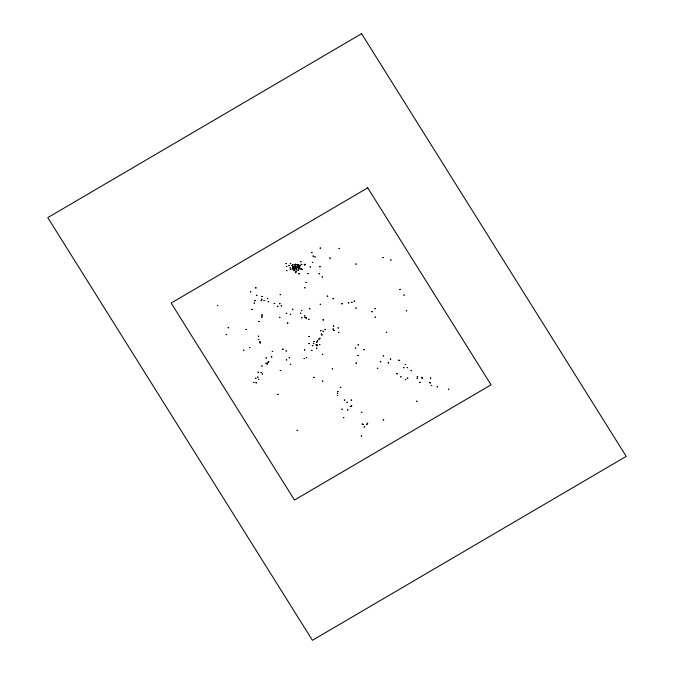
<?xml version="1.0" encoding="UTF-8"?>
<svg xmlns="http://www.w3.org/2000/svg" width="674" height="674" viewBox="0 0 674 674"><rect width="100%" height="100%" fill="white"/><g stroke="black" fill="none" stroke-linecap="round" stroke-linejoin="round"><path stroke-width="1.01" d="M294.454 267.216C295.448 266.205 293.089 268.833 292.457 267.342C292.221 267.089 294.53 267.704 293.173 266.938C292.019 266.247 293.055 265.809 294.159 267.696C296.215 267.342 294.243 266.516 294.462 267.384M293.139 266.896C293.906 267.342 293.047 265.927 293.156 266.971M294.934 264.579C295.204 265.371 295.583 264.899 294.883 264.764M295.389 264.612L295.237 264.023L295.389 264.57M295.768 266.053L295.768 266.036M298.523 266.761C299.13 264.393 296.821 269.92 298.447 266.87M298.751 266.508L299.307 266.634L298.793 266.399M299.644 265.286C301.404 267.612 299.096 264.503 299.652 265.227M301.447 269.44L302.087 269.288M304.724 264.275C304.21 266.205 306.257 263.307 305.061 264.57M304.665 264.377L305.095 264.612M306.662 318.204L306.662 318.086M324.927 329.418L325.205 329.788M295.549 265.623L295.246 266.188L295.802 265.944M297.849 264.916C296.863 264.478 299.071 266.129 297.79 265.042M301.421 269.271L301.986 269.28M295.237 265.834L295.675 265.674M306.291 317.884L306.56 318.355M304.21 264.469L304.656 265L304.286 264.368M306.173 317.959L306.282 318.44M306.19 318.018L306.434 318.414M429.987 382.453L430.239 382.942L430.408 382.385M295.473 264.705L295.077 264.84M295.195 267.586C296.307 269.676 295.204 267.772 295.305 267.494M323.267 331.313C322.383 330.142 324.026 332.484 323.25 331.364M295.305 265.716L295.271 266.222M298.422 267.216C298.523 268.808 299.762 266.255 298.885 267.477M332.459 368.695C331.987 367.557 332.72 370.026 332.4 368.703M298.515 267.418L298.97 267.409M301.556 269.558L302.036 269.457L301.573 269.566M430.357 382.866L430.298 382.436M304.673 264.663L304.69 264.452M325.062 329.342L325.483 329.333M430.122 382.444L429.936 382.866L430.509 382.84M295.111 264.334L295.347 264.334M298.194 266.786L298.338 266.786M301.767 269.044L301.893 269.036M297.866 267.755L298.102 267.072M323.208 319.88C323.082 318.541 323.267 321.203 323.124 319.889M297.798 267.578L297.908 267.072M298.22 264.949L298.405 264.419L298.211 265.05M317.184 345.139C317.302 343.689 317.791 346.958 317.353 345.332M296.728 267.595C296.274 268.715 297.824 266.466 296.897 267.553M316.982 345.754L317.142 345.282L316.78 345.745M290.469 269.457C291.193 268.875 289.71 270.139 290.351 269.507M292.364 268.884C293.813 268.37 290.848 269.221 292.356 268.968M217.365 305.406L217.929 305.474L217.373 305.364M226.144 334.574L226.717 334.641L226.152 334.531M228.107 327.716L228.68 327.766L228.107 327.69M243.541 350.21L244.106 350.295L243.55 350.151M245.951 329.401L246.524 329.451L245.951 329.384M250.416 291.834L250.981 291.884L250.416 291.808M251.739 309.442L252.556 309.307L251.747 309.408M249.498 347.582L250.062 347.666L249.515 347.523M254.073 303.014L254.646 303.081L254.081 302.971M255.505 287.874L256.078 287.899L255.505 287.874M254.764 300.629L255.336 300.663L254.764 300.629M256.533 295.33L257.106 295.397L256.541 295.288M253.466 382.52L254.039 382.588L253.475 382.478M258.732 321.447L259.296 321.515L258.732 321.414M258.319 336.233L258.892 336.284L258.319 336.216M255.395 378.24L255.968 378.266L255.395 378.24M261.057 300.579L261.63 300.629L261.065 300.562M258.454 339.443L259.027 339.494L258.454 339.426M261.596 299.222L262.169 299.29L261.605 299.189M261.798 296.442L262.371 296.493L261.807 296.417M255.901 382.756L256.474 382.79L255.901 382.756M259.591 341.912L260.164 341.945L259.591 341.912M261.428 317.446L262.001 317.513L261.436 317.403M261.841 314.935L262.413 314.985L261.849 314.918M259.911 342.898L260.476 342.973L259.911 342.864M261.849 316.089L262.422 316.157L261.857 316.047M257.695 377.128L258.268 377.179L257.704 377.111M257.957 372.158L258.53 372.208L257.965 372.141M258.353 379.369L258.917 379.437L258.361 379.327M264.014 300.452L264.579 300.52L264.023 300.41M261.007 372.419L261.571 372.486L261.015 372.377M261.723 365.957L262.287 366.024L261.723 365.923M267.418 298.59L267.991 298.658L267.426 298.548M262.161 373.96L262.725 374.036L262.169 373.927M268.151 301.733L268.724 301.784L268.151 301.716M265.977 357.978L266.55 358.029L265.977 357.961M265.859 363.244L266.432 363.294L265.868 363.219M266.997 363.909L267.57 363.943L266.997 363.909M267.856 362.292L268.421 362.368L267.864 362.258M268.429 361.534L268.993 361.609L268.437 361.5M274.166 303.384L274.739 303.435L274.166 303.367M271.243 356.866L271.816 356.9L271.243 356.866M272.245 351.415L272.81 351.483L272.254 351.373M277.444 306.282L278.017 306.316L277.444 306.282M279.449 303.688L280.022 303.713L279.449 303.688M280.123 294.648L280.696 294.698L280.131 294.631M279.558 317.319L280.131 317.37L279.567 317.302M281.142 305.844L281.715 305.895L281.142 305.827M285.97 263.526L286.534 263.601L285.978 263.492M286.265 266.508L286.838 266.542L286.265 266.508M277.511 394.349L278.084 394.383L277.511 394.349M286.56 270.645L287.132 270.712L286.568 270.603M280.216 370.548L280.788 370.582L280.216 370.548M282.65 349.183L283.223 349.216L282.65 349.183M288.809 265.438L289.382 265.505L288.817 265.396M286.214 313.292L286.787 313.343L286.214 313.267M289.955 267.923L290.528 267.974L289.955 267.907M290.3 263.635L290.873 263.702L290.309 263.593M287.351 323.065L287.924 323.09L287.351 323.065M291.884 265.682L292.457 265.733L291.893 265.657M286.029 350.935L286.602 351.002L286.037 350.893M292.583 264.823L293.156 264.857L292.583 264.823M286.273 359.874L286.846 359.924L286.273 359.857M293.308 268.421L293.872 268.471L293.308 268.404M290.182 314.295L290.747 314.37L290.191 314.261M293.594 269.718L294.167 269.769L293.594 269.701M293.999 268.884L294.572 268.934L294.007 268.859M294.049 270.628L294.622 270.678L294.049 270.611M294.572 270.148L295.145 270.198L294.572 270.131M292.541 309.273L293.114 309.324L292.541 309.248M289.112 357.768L289.677 357.818L289.112 357.751M295.549 272.667L296.113 272.717L295.549 272.641M295.886 271.597L296.459 271.664L295.894 271.555M296.172 268.033L296.787 268.075L296.172 268.016M296.509 264.57L297.082 264.638L296.518 264.528M296.198 269.752L296.762 269.819L296.206 269.693M296.686 266.997L297.251 267.072L296.686 266.963M290.267 364.348L290.839 364.398L290.275 364.331M297.916 270.164L298.481 270.232L297.925 270.122M298.531 269.002L299.104 269.069L298.54 268.96M298.852 273.812L299.416 273.88L298.86 273.77M298.877 273.492L299.441 273.56L298.877 273.45M299.45 267.949L300.023 267.999L299.458 267.932M300.638 261.706L301.202 261.773L300.646 261.664M300.629 268.993L301.202 269.061L300.638 268.96M301.093 264.284L301.826 264.469L301.093 264.284M300.41 313.233L300.983 313.3L300.419 313.191M301.379 310.579L301.944 310.63L301.379 310.562M301.607 317.774L302.179 317.842L301.623 317.715M304.682 287.79L305.246 287.84L304.682 287.764M305.971 282.364L306.544 282.414L305.971 282.347M304.597 315.904L305.17 315.954L304.606 315.887M307.681 273.61L308.254 273.661L307.681 273.593M304.758 317.479L305.33 317.513L304.758 317.479M297.066 430.374L297.638 430.4L297.066 430.374M310.082 266.98L310.655 267.03L310.091 266.963M304.387 349.966L304.951 350.017L304.387 349.949M304.084 358.517L304.648 358.593L304.084 358.484M311.632 252.64L312.205 252.708L311.641 252.598M312.357 262.413L312.93 262.464L312.357 262.388M312.997 256.078L313.57 256.112L312.997 256.078M308.625 319.341L309.197 319.417L308.633 319.308M309.585 308.785L310.158 308.835L309.585 308.768M306.257 357.624L306.822 357.675L306.257 357.608M308.886 336.579L309.459 336.646L308.894 336.537M314.809 256.929L315.381 256.979L314.809 256.912M308.818 343.597L309.391 343.622L308.818 343.597M311.405 350.539L311.978 350.564L311.405 350.539M312.306 345.686L312.879 345.711L312.306 345.686M313.334 343.327L313.907 343.395L313.343 343.285M320.108 248.049L320.681 248.116L320.116 248.007M313.949 341.499L314.522 341.549L313.958 341.474M318.928 273.745L319.501 273.821L318.937 273.711M319.653 266.71L320.226 266.736L319.653 266.71M316.022 344.616L316.586 344.684L316.022 344.574M313.739 377.356L314.311 377.406L313.739 377.339M316.536 342.089L317.109 342.165L316.544 342.055M316.51 348.214L317.083 348.264L316.51 348.197M317.328 340.901L317.892 340.968L317.328 340.859M320.175 304.286L320.748 304.362L320.184 304.252M322.105 277.022L322.669 277.09L322.113 276.963M318.777 339.199L319.341 339.275L318.785 339.165M319.661 338.281L320.234 338.331L319.661 338.264M320.411 330.69L320.984 330.723L320.411 330.69M319.51 344.684L320.074 344.751L319.51 344.641M321.237 334.093L321.801 334.169L321.245 334.06M321.742 334.97L322.315 335.02L321.751 334.953M322.315 354.313L322.88 354.406L322.332 354.254M327.16 296.113L327.733 296.156L327.16 296.088M329.797 258.075L330.37 258.108L329.797 258.075M322.442 381.139L323.014 381.189L322.442 381.122M332.948 298.717L333.512 298.801L332.964 298.658M332.914 329.055L333.487 329.081L332.914 329.055M333.285 325.989L333.849 326.081L333.293 325.938M339.022 248.403L339.595 248.453L339.03 248.377M333.815 330.496L334.388 330.563L333.824 330.462M337.986 327.943L338.559 328.011L337.994 327.901M338.517 332.383L339.089 332.451L338.525 332.341M341.701 303.78L342.274 303.806L341.701 303.78M337.303 393.153L337.876 393.203L337.303 393.127M337.447 391.4L338.019 391.434L337.447 391.4M337.329 395.469L337.901 395.52L337.329 395.444M340.235 387.297L340.808 387.331L340.235 387.297M348.273 302.837L348.846 302.87L348.273 302.837M341.87 409.177L342.434 409.244L341.87 409.135M344.288 400.053L344.852 400.103L344.288 400.036M351.491 302.306L352.064 302.331L351.491 302.306M343.445 417.686L344.018 417.737L343.454 417.669M355.72 264.048L356.285 264.115L355.72 264.006M354.103 301.084L354.676 301.152L354.111 301.042M346.975 402.252L347.548 402.285L346.975 402.252M347.514 409.885L348.087 409.935L347.523 409.868M355.771 308.06L356.344 308.111L355.771 308.035M350.286 406.464L350.859 406.498L350.286 406.464M351.112 400.07L351.685 400.137L351.12 400.027M355.282 348.146L355.855 348.197L355.282 348.121M351.356 405.9L351.929 405.95L351.356 405.883M355.982 363.084L356.554 363.109L355.982 363.084M358.029 344.869L358.602 344.919L358.029 344.852M357.717 355.442L358.29 355.493L357.717 355.425M363.867 349.705L364.44 349.739L363.867 349.705M361.449 412.336L362.022 412.404L361.458 412.294M362.107 424.03L362.671 424.098L362.115 423.988M361.34 435.968L361.904 436.011L361.34 435.943M362.991 424.485L363.564 424.536L363 424.468M371.821 311.733L372.393 311.784L371.821 311.708M364.103 426.92L364.676 426.996L364.112 426.886M366.639 424.325L367.212 424.376L366.639 424.308M374.955 308.65L375.528 308.7L374.955 308.633M367.237 423.247L367.802 423.314L367.246 423.205M375.039 317.176L375.612 317.227L375.047 317.151M382.874 257.569L383.439 257.62L382.874 257.552M377.381 368.307L377.954 368.358L377.381 368.282M380.22 361.711L380.793 361.744L380.22 361.711M383.211 355.83L383.776 355.88L383.211 355.805M390.659 260.021L391.232 260.071L390.667 260.004M386.227 332.29L386.8 332.341L386.236 332.274M383.236 419.902L383.809 419.978L383.245 419.868M388.14 362.865L388.713 362.898L388.14 362.865M390.305 359.023L390.878 359.074L390.305 358.998M399.867 289.567C401.055 289.525 400.112 289.028 399.867 289.567M396.716 373.809L397.289 373.843L396.716 373.809M398.738 360.228L399.311 360.261L398.738 360.228M403.827 295.06L404.4 295.111L403.836 295.035M400.693 376.808L401.257 376.876L400.701 376.766M406.296 310.781L406.86 310.849L406.304 310.739M403.65 367.718L404.223 367.768L403.659 367.701M405.192 364.491L405.756 364.558L405.2 364.449M405.411 379.681L405.984 379.748L405.419 379.647M407.155 367.625L407.728 367.675L407.155 367.608M407.256 378.139L407.829 378.165L407.256 378.139M411.03 370.59L411.603 370.658L411.039 370.548M417.029 378.139L417.602 378.165L417.029 378.139M417.206 376.564L417.779 376.614L417.214 376.547M416.591 401.249L417.164 401.3L416.591 401.224M419.557 382.343L420.129 382.377L419.557 382.343M421.747 377.347L422.32 377.398L421.747 377.33M421.949 378.03L422.522 378.063L421.949 378.03M430.349 378.106L430.922 378.173L430.357 378.063M431.293 385.41L431.866 385.461L431.293 385.393M437.131 386.783L437.704 386.834L437.14 386.766M448.421 389.252L448.994 389.302L448.421 389.235M361.576 33.7L47.778 217.618L312.424 640.3L626.222 456.382L361.576 33.7M367.734 187.844L171.154 303.056L294.487 500.041L491.06 384.829L367.734 187.844"/></g></svg>
